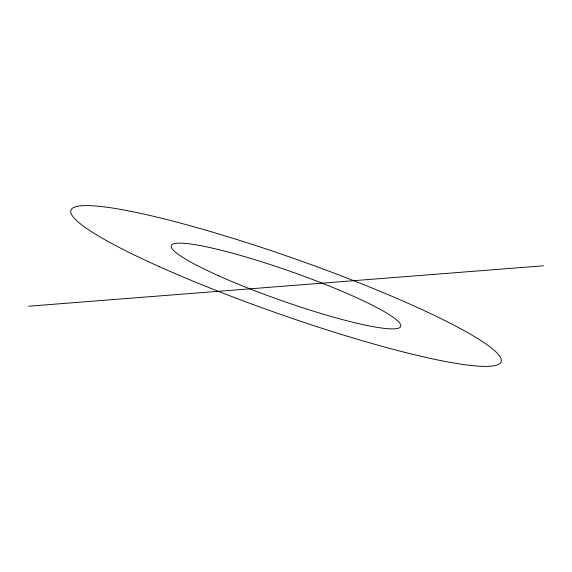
<?xml version="1.0" encoding="UTF-8"?>
<svg xmlns="http://www.w3.org/2000/svg" width="572" height="572" viewBox="0 0 572 572"><rect width="100%" height="100%" fill="white"/><g stroke="black" fill="none" stroke-linecap="round" stroke-linejoin="round"><path stroke-width="0.86" d="M28.6 306.213L543.4 265.787M159.295 266.638A228.021 28.579 19.4 0 0 500.078 363.256A228.021 28.579 19.4 0 0 198.627 228.106A228.021 28.579 19.4 0 0 159.295 266.638M218.397 275.668A121.664 15.251 19.4 0 0 400.228 327.22A121.664 15.251 19.4 0 0 239.382 255.112A121.664 15.251 19.4 0 0 218.397 275.668"/></g></svg>
